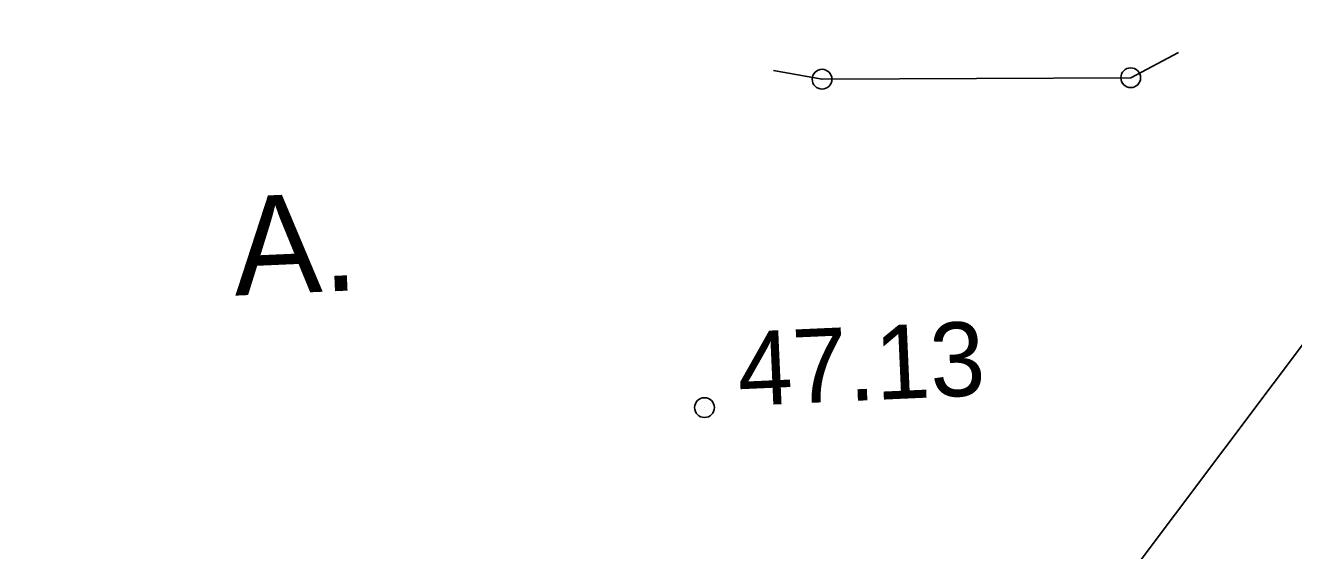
# Model space of a CAD drawing. Extents: x 641842 to 641928, y 6455750 to 6455871.
# Drawn here: x 641863.5 to 641876.36, y 6455863.8 to 6455869.12 of the extents above; entities that cross this region are included whole.
import ezdxf

# ---------------------------------------------------------------- set-up
doc = ezdxf.new("R2010")
doc.units = 0
for name, color, linetype in [('Level 12', 7, 'Continuous'), ('Level 13', 7, 'Continuous'), ('Level 21', 7, 'Continuous'), ('Level 24', 7, 'Continuous'), ('Level 27', 7, 'Continuous'), ('Level 30', 7, 'Continuous'), ('Level 35', 7, 'Continuous'), ('Level 38', 7, 'Continuous'), ('Level 40', 7, 'Continuous'), ('Level 6', 7, 'Continuous'), ('Level 9', 7, 'Continuous')]:
    doc.layers.add(name, color=color, linetype=linetype)

# ---------------------------------------------------------------- blocks, each defined once
blk = doc.blocks.new('PUNKT9')
at = {"layer": 'Level 12'}
blk.add_circle((0, 0), 100, dxfattribs=at)
blk = doc.blocks.new('PUNK10')
at = {"layer": 'Level 6'}
blk.add_circle((0, 0), 100, dxfattribs=at)
blk = doc.blocks.new('PUNK11')
at = {"layer": 'Level 9'}
blk.add_circle((0, 0), 100, dxfattribs=at)

msp = doc.modelspace()

# ---------------------------------------------------------------- linework, layer by layer
at = {"layer": 'Level 24'}
msp.add_line((641868.376, 6455855.141), (641878.798, 6455869.012), dxfattribs=at)
msp.add_line((641868.376, 6455855.141), (641878.798, 6455869.012), dxfattribs=at)
at = {"layer": 'Level 30'}
for p, q in [((641871.582, 6455868.579), (641871.582, 6455868.579)), ((641871.582, 6455868.579), (641871.582, 6455868.579)), ((641871.582, 6455868.579), (641871.582, 6455868.579)), ((641871.582, 6455868.579), (641871.582, 6455868.579)), ((641871.582, 6455868.579), (641871.582, 6455868.579)), ((641871.582, 6455868.579), (641871.582, 6455868.579)), ((641871.582, 6455868.579), (641871.582, 6455868.579)), ((641871.582, 6455868.579), (641871.582, 6455868.579)), ((641874.711, 6455868.594), (641874.711, 6455868.594)), ((641874.711, 6455868.594), (641874.711, 6455868.594)), ((641874.711, 6455868.594), (641874.711, 6455868.594)), ((641874.711, 6455868.594), (641874.711, 6455868.594)), ((641874.711, 6455868.594), (641874.711, 6455868.594)), ((641874.711, 6455868.594), (641874.711, 6455868.594)), ((641874.711, 6455868.594), (641874.711, 6455868.594)), ((641874.711, 6455868.594), (641874.711, 6455868.594))]:
    msp.add_line(p, q, dxfattribs=at)
msp.add_lwpolyline([(641871.088, 6455868.666), (641871.582, 6455868.579), (641874.711, 6455868.594), (641875.197, 6455868.85)], dxfattribs=at)
msp.add_lwpolyline([(641871.088, 6455868.666), (641871.582, 6455868.579), (641874.711, 6455868.594), (641875.197, 6455868.85)], dxfattribs=at)
msp.add_lwpolyline([(641871.088, 6455868.666), (641871.582, 6455868.579), (641874.711, 6455868.594), (641875.197, 6455868.85)], dxfattribs=at)
msp.add_lwpolyline([(641871.088, 6455868.666), (641871.582, 6455868.579), (641874.711, 6455868.594), (641875.197, 6455868.85)], dxfattribs=at)
at = {"layer": 'Level 35'}
msp.add_line((641868.376, 6455855.141), (641878.798, 6455869.012), dxfattribs=at)
at = {"layer": 'Level 38'}
msp.add_open_spline([(641845.214, 6455786.889), (641846.04, 6455788.456), (641849.007, 6455794.11), (641851.535, 6455799.121), (641852.107, 6455800.222), (641854.686, 6455807.894), (641856.246, 6455812.093), (641859.051, 6455817.48), (641866.82, 6455832.554), (641871.264, 6455841.634), (641877.95, 6455854.512), (641878.496, 6455856.177), (641879.25, 6455859.332), (641880.787, 6455866.584), (641881.322, 6455869.125)], degree=3, dxfattribs=at)
at = {"layer": 'Level 40'}
msp.add_line((641870.39, 6455865.25), (641870.39, 6455865.25), dxfattribs=at)
msp.add_line((641870.39, 6455865.25), (641870.39, 6455865.25), dxfattribs=at)
msp.add_line((641870.39, 6455865.25), (641870.39, 6455865.25), dxfattribs=at)
msp.add_line((641870.39, 6455865.25), (641870.39, 6455865.25), dxfattribs=at)
at = {"layer": 'Level 6'}
msp.add_line((641870.39, 6455865.25), (641870.39, 6455865.25), dxfattribs=at)
msp.add_line((641870.39, 6455865.25), (641870.39, 6455865.25), dxfattribs=at)
msp.add_line((641870.39, 6455865.25), (641870.39, 6455865.25), dxfattribs=at)
msp.add_line((641870.39, 6455865.25), (641870.39, 6455865.25), dxfattribs=at)
msp.add_line((641870.39, 6455865.25), (641870.39, 6455865.25), dxfattribs=at)
msp.add_line((641870.39, 6455865.25), (641870.39, 6455865.25), dxfattribs=at)
msp.add_line((641870.39, 6455865.25), (641870.39, 6455865.25), dxfattribs=at)
msp.add_line((641870.39, 6455865.25), (641870.39, 6455865.25), dxfattribs=at)
at = {"layer": 'Level 9'}
for p, q in [((641871.582, 6455868.579), (641871.582, 6455868.579)), ((641871.582, 6455868.579), (641871.582, 6455868.579)), ((641871.582, 6455868.579), (641871.582, 6455868.579)), ((641871.582, 6455868.579), (641871.582, 6455868.579)), ((641874.711, 6455868.594), (641874.711, 6455868.594)), ((641874.711, 6455868.594), (641874.711, 6455868.594)), ((641874.711, 6455868.594), (641874.711, 6455868.594)), ((641874.711, 6455868.594), (641874.711, 6455868.594))]:
    msp.add_line(p, q, dxfattribs=at)
msp.add_lwpolyline([(641871.088, 6455868.666), (641871.582, 6455868.579), (641874.711, 6455868.594), (641875.197, 6455868.85)], dxfattribs=at)
msp.add_lwpolyline([(641871.088, 6455868.666), (641871.582, 6455868.579), (641874.711, 6455868.594), (641875.197, 6455868.85)], dxfattribs=at)

# ---------------------------------------------------------------- block references
at = {"layer": 'Level 12', "xscale": 0.0009999999999999996, "yscale": 0.001, "rotation": 2.5642489144958254}
for p in [(641871.582, 6455868.579), (641871.582, 6455868.579), (641871.582, 6455868.579), (641871.582, 6455868.579), (641874.711, 6455868.594), (641874.711, 6455868.594), (641874.711, 6455868.594), (641874.711, 6455868.594), (641870.39, 6455865.25), (641870.39, 6455865.25), (641870.39, 6455865.25), (641870.39, 6455865.25)]:
    msp.add_blockref('PUNKT9', p, dxfattribs=at)
at = {"layer": 'Level 27', "xscale": 0.0009999999999999996, "yscale": 0.001, "rotation": 2.5642489144958254}
for name, p in [('PUNK10', (641871.582, 6455868.579)), ('PUNK10', (641871.582, 6455868.579)), ('PUNK10', (641871.582, 6455868.579)), ('PUNK10', (641871.582, 6455868.579)), ('PUNK11', (641871.582, 6455868.579)), ('PUNK11', (641871.582, 6455868.579)), ('PUNK11', (641871.582, 6455868.579)), ('PUNK11', (641871.582, 6455868.579)), ('PUNK10', (641874.711, 6455868.594)), ('PUNK10', (641874.711, 6455868.594)), ('PUNK10', (641874.711, 6455868.594)), ('PUNK10', (641874.711, 6455868.594)), ('PUNK11', (641874.711, 6455868.594)), ('PUNK11', (641874.711, 6455868.594)), ('PUNK11', (641874.711, 6455868.594)), ('PUNK11', (641874.711, 6455868.594)), ('PUNK10', (641870.39, 6455865.25)), ('PUNK10', (641870.39, 6455865.25)), ('PUNK10', (641870.39, 6455865.25)), ('PUNK10', (641870.39, 6455865.25)), ('PUNK11', (641870.39, 6455865.25)), ('PUNK11', (641870.39, 6455865.25)), ('PUNK11', (641870.39, 6455865.25)), ('PUNK11', (641870.39, 6455865.25))]:
    msp.add_blockref(name, p, dxfattribs=at)
at = {"layer": 'Level 40', "xscale": 0.0009999999999999996, "yscale": 0.001, "rotation": 2.5642489144958254}
msp.add_blockref('PUNK11', (641870.39, 6455865.25), dxfattribs=at)
msp.add_blockref('PUNK11', (641870.39, 6455865.25), dxfattribs=at)
at = {"layer": 'Level 6', "xscale": 0.0009999999999999996, "yscale": 0.001, "rotation": 2.5642489144958254}
for name in ['PUNKT9', 'PUNKT9', 'PUNK10', 'PUNK10']:
    msp.add_blockref(name, (641870.39, 6455865.25), dxfattribs=at)

# ---------------------------------------------------------------- texts
at = {"layer": 'Level 13'}
msp.add_text('A.', height=1, rotation=2.5642, dxfattribs=at).set_placement((641865.631, 6455866.385))
msp.add_text('A.', height=1, rotation=2.5642, dxfattribs=at).set_placement((641865.631, 6455866.385))
at = {"layer": 'Level 21'}
msp.add_text('A.', height=1, rotation=2.5642, dxfattribs=at).set_placement((641865.631, 6455866.385))
msp.add_text('A.', height=1, rotation=2.5642, dxfattribs=at).set_placement((641865.631, 6455866.385))
msp.add_text('A.', height=1, rotation=2.5642, dxfattribs=at).set_placement((641865.631, 6455866.385))
msp.add_text('A.', height=1, rotation=2.5642, dxfattribs=at).set_placement((641865.631, 6455866.385))
at = {"layer": 'Level 40'}
msp.add_text('47.13', height=0.75, rotation=2.5642, dxfattribs=at).set_placement((641870.74, 6455865.266))
msp.add_text('47.13', height=0.75, rotation=2.5642, dxfattribs=at).set_placement((641870.74, 6455865.266))
at = {"layer": 'Level 6'}
msp.add_text('47.13', height=0.75, rotation=2.5642, dxfattribs=at).set_placement((641870.74, 6455865.266))
msp.add_text('47.13', height=0.75, rotation=2.5642, dxfattribs=at).set_placement((641870.74, 6455865.266))
msp.add_text('47.13', height=0.75, rotation=2.5642, dxfattribs=at).set_placement((641870.74, 6455865.266))
msp.add_text('47.13', height=0.75, rotation=2.5642, dxfattribs=at).set_placement((641870.74, 6455865.266))

doc.saveas('drawing.dxf')
